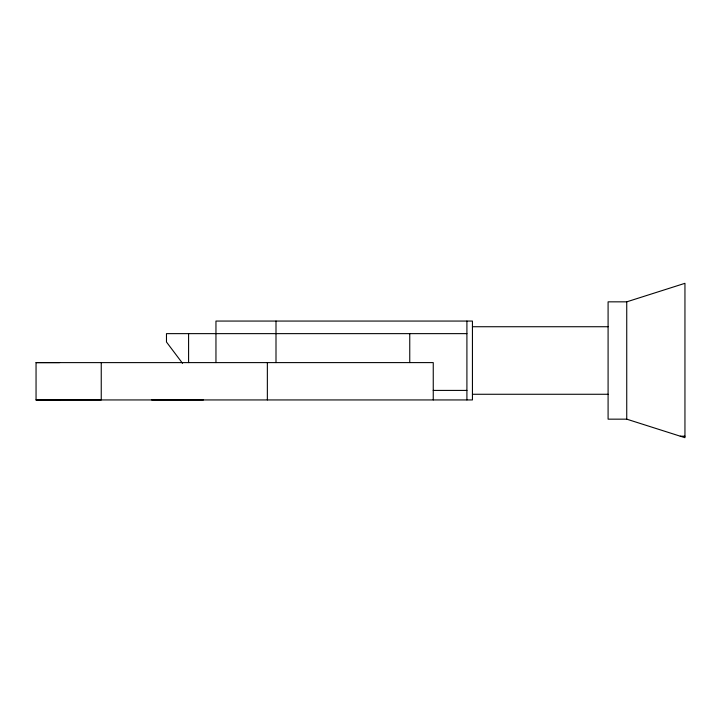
<?xml version="1.0" encoding="UTF-8"?>
<svg xmlns="http://www.w3.org/2000/svg" width="721" height="721" viewBox="0 0 721 721"><rect width="100%" height="100%" fill="white"/><g stroke="black" fill="none" stroke-linecap="round" stroke-linejoin="round"><path stroke-width="1.08" d="M626.738 301.838L684.95 283.317L684.95 437.683L626.738 419.162L608.091 419.162L608.091 301.838L626.738 301.838L626.738 419.162M59.609 399.957L36.05 399.966L36.05 362.618L59.609 362.609M472.435 326.73L608.091 326.73M466.911 333.634L166.479 333.634L166.479 342.015L182.557 363.357M36.05 362.618L433.249 362.6L433.249 399.939M433.222 390.412L466.911 390.412M472.435 394.27L608.091 394.27M36.347 399.966L101.246 399.939L101.246 362.6M151.68 399.957L203.43 399.939M36.05 399.939L472.435 399.939L472.435 321.061L215.958 321.061L215.958 362.6M680.282 436.196L684.95 436.196M466.911 321.061L466.911 399.939M409.753 333.634L409.753 362.582M275.999 321.061L275.999 362.6M267.356 362.6L267.356 399.939M188.587 333.634L188.587 362.6"/></g></svg>
